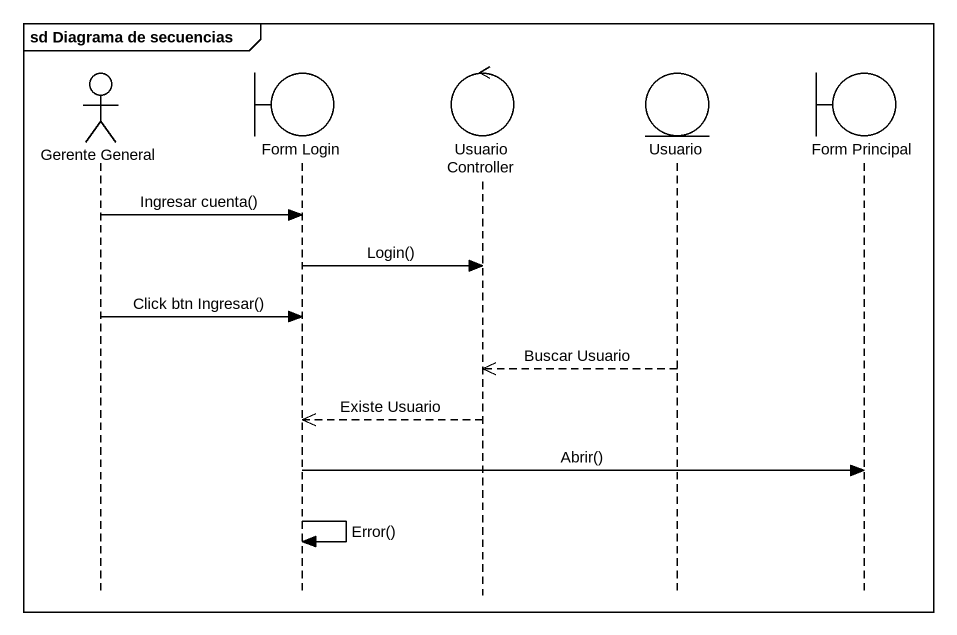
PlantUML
@startuml
mainframe sd Diagrama de secuencias
hide footbox
actor "Gerente General" as Gerente_General
boundary "Form Login" as Form_Login
control "Usuario Controller" as Usuario_Controller
entity Usuario
boundary "Form Principal" as Form_Principal

Gerente_General -> Form_Login : Ingresar cuenta()
Form_Login -> Usuario_Controller : Login()
Gerente_General -> Form_Login : Click btn Ingresar()
Usuario -->> Usuario_Controller : Buscar Usuario
Usuario_Controller -->> Form_Login : Existe Usuario
Form_Login -> Form_Principal : Abrir()
Form_Login -> Form_Login : Error()
@enduml
